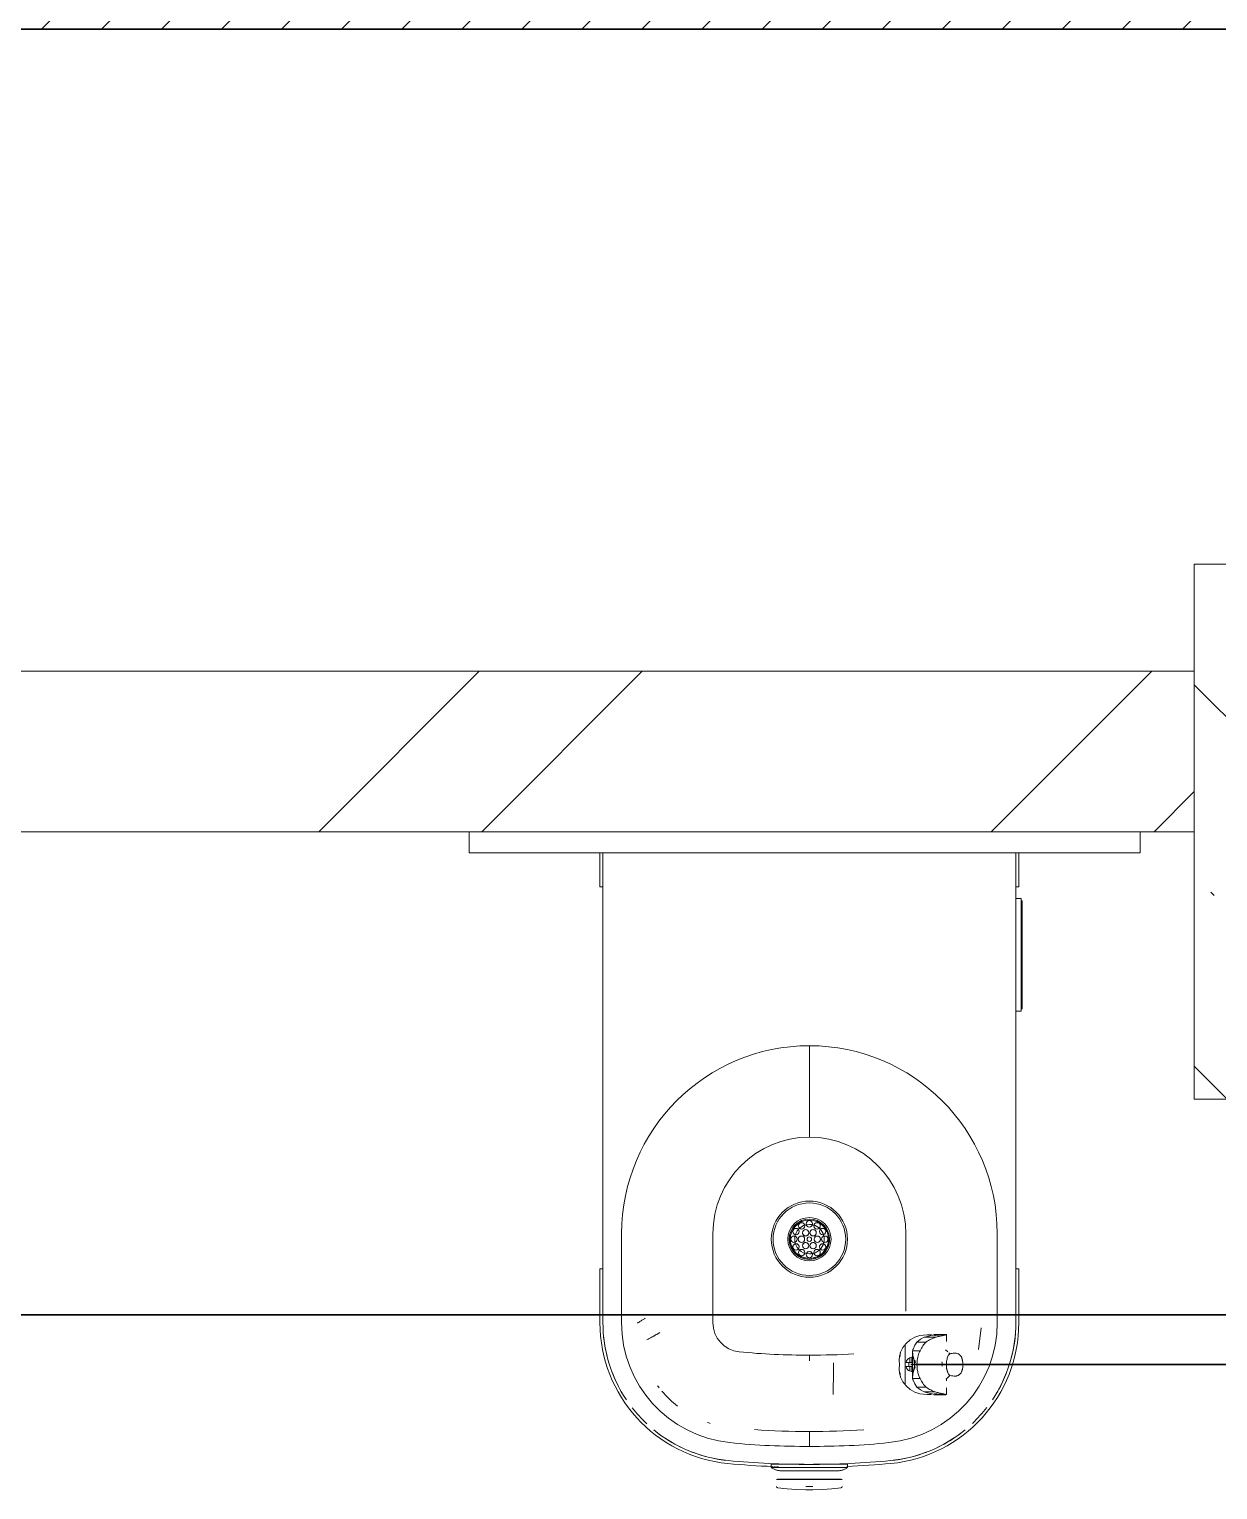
# Model space of a CAD drawing. Header units: millimetres. Extents: x -592259 to 288321, y -552984 to 293768.
# Drawn here: x 54791 to 55679, y -205058 to -203966 of the extents above; entities that cross this region are included whole.
import ezdxf

# ---------------------------------------------------------------- set-up
doc = ezdxf.new("R2010")
doc.units = ezdxf.units.MM
doc.linetypes.add('ADSK_Линия сетки', pattern=[2500, 2000, -250, 0, -250])
for name, color, linetype, lineweight in [('0.3) ПГП 5 вып', 4, 'Continuous', 30), ('4) Штукатурка', 6, 'Continuous', 30), ('4.6) Швы', 6, 'Continuous', 30), ('A-GENM-____-OTLN', 250, 'Continuous', 9), ('A-WALL-____-MCUT', 250, 'Continuous', 13), ('A-WALL-____-PATT', 250, 'Continuous', 13), ('S-COLS-____-MCUT', 250, 'Continuous', 25), ('S-COLS-____-OTLN', 250, 'Continuous', 9), ('S-GRID-____-OTLN', 250, 'Continuous', 9)]:
    doc.layers.add(name, color=color, linetype=linetype, lineweight=lineweight)

# ---------------------------------------------------------------- blocks, each defined once
blk = doc.blocks.new('HDF-EBP_BASE - HDF-EBP_BASE-28709428-АР1_Маркировочный план 3 этажа')
at = {"layer": 'A-GENM-____-OTLN', "lineweight": 5}
for p, q in [((-254.381, 0), (-254.381, -15.87499999999981)), ((247.269, -15.87499999999981), (247.269, 0)), ((247.269, -15.87499999999981), (-254.381, -15.87499999999981))]:
    blk.add_line(p, q, dxfattribs=at)
blk = doc.blocks.new('HDF-EBP_SINK - HDF-EBP_SINK-V42-АР1_Маркировочный план 3 этажа')
at = {"layer": 'A-GENM-____-OTLN', "lineweight": 5}
for p, q in [((-156.5783000000006, -15.87499999999977), (-156.5783000000006, -41.27500000000084)), ((-154.3685000000002, -367.0867138453348), (-154.3685000000002, -15.87499999999977)), ((-154.3685, -15.87499999999977), (-154.3685, -367.0867138453348)), ((154.3685000000001, -15.87499999999973), (154.3685, -367.0867138453356)), ((154.3685, -367.0867138453355), (154.3685, -15.87499999999977)), ((156.5783000000006, -41.27500000000084), (156.5783000000006, -15.87500000000079)), ((-156.5783000000006, -41.27500000000084), (-154.3685000000001, -41.27500000000084)), ((154.3685, -41.27500000000084), (156.5783000000006, -41.27500000000084)), ((-140.4162439905795, -300.4958831752013), (-140.4723715173391, -367.0243672008466)), ((-72.14106828458088, -300.553484318643), (-72.19719581134052, -367.081968344285)), ((72.1899078125864, -358.4434350490113), (72.14106828458091, -300.553484318643)), ((140.4723715173392, -367.0243672008466), (140.4162439905795, -300.4958831752014)), ((-154.3685, -326.8979999999989), (-156.5783000000001, -326.8979999999989)), ((-156.5783000000001, -326.8979999999989), (-156.5783000000001, -367.0867138453337)), ((156.5783000000001, -326.8979999999989), (154.3685, -326.8979999999989)), ((156.5783, -367.0867138453344), (156.5783000000001, -326.8979999999989)), ((128.5481879946494, -371.0367620383175), (126.5541117318886, -387.1493339578589)), ((87.19719487774707, -381.6095301033133), (80.23378322101475, -381.6095301033133)), ((94.14269304786758, -377.9980638048306), (85.79620127317075, -377.9980638048306)), ((92.95028615813892, -375.9736452872179), (102.0676540009389, -375.9736452872179)), ((102.4505879048665, -376.0343987725923), (102.4505879048665, -381.2213009110077)), ((67.94825306843022, -392.358397362857), (67.94825306843022, -390.5890702238656)), ((71.59008153565885, -383.390843427126), (71.59008153565871, -413.5341565728718)), ((74.959651735007, -393.4726989461422), (76.48133617918397, -392.979414635075)), ((74.99819696601169, -393.4605044951915), (76.48133618132981, -392.981958011137)), ((77.14875825870718, -407.3327606908239), (77.14875825870718, -388.9251415912513)), ((77.18999945706241, -388.0815701577446), (82.7152235100992, -388.0815701577447)), ((72.31876886975284, -396.8210770326972), (74.99819696602418, -396.8210770326972)), ((74.99819696602418, -399.8545981128291), (72.31876886975286, -399.8545981128291)), ((76.48133617918397, -403.6962605103453), (74.959651735007, -403.2029761992781)), ((74.99819696602418, -396.8210770326972), (74.99819696602418, -393.4605044951863)), ((74.99819696602418, -396.8210770326973), (76.5855703725156, -396.8210770326973)), ((74.99819696602418, -403.2151706503399), (74.99819696602418, -399.8545981128291)), ((76.5855703725156, -399.8545981128291), (74.99819696602418, -399.8545981128291)), ((77.68267729445601, -404.0800637589415), (74.998196966037, -403.2151706503425)), ((76.5855703725151, -393.4536084204142), (76.5855703725151, -396.8210770326973)), ((76.5855703725151, -399.8545981128291), (76.5855703725151, -403.2220667251121)), ((76.58557037250142, -403.2220667251073), (77.78688543352091, -403.6093079766998)), ((78.01728065422641, -396.8210770326973), (79.28768129244406, -396.8210770326973)), ((67.94825306843022, -406.335929776029), (67.94825306843022, -404.5666026370355)), ((82.71522351009914, -408.8434298422531), (77.18999945706237, -408.8434298422531)), ((102.4505879048665, -408.732933321001), (102.4505879048665, -410.5438377310743)), ((80.23378322101507, -415.3154698966849), (87.19719487774745, -415.3154698966849)), ((94.14269304786866, -418.9269361951677), (85.79620127317165, -418.9269361951677)), ((102.0676540009389, -420.9513547126724), (92.95028615813892, -420.9513547126724)), ((102.4505879048665, -415.7392961070302), (102.4505879048665, -420.890601227298)), ((-28.5746740482012, -475.3062268186115), (-28.5746740482012, -473.0075268186131)), ((-4.009002653057603, -473.0075268186643), (-28.57467404826512, -473.0075268186643)), ((-28.57467404826512, -475.3062268186644), (-23.11739691377132, -475.3062268186644)), ((28.57467404826512, -475.3062268186644), (-28.57467404826512, -475.3062268186644)), ((22.22467404826562, -477.7827268186642), (-22.22467404826562, -477.7827268186642)), ((28.57467404826512, -473.0075268186643), (3.073567281092981, -473.0075268186643)), ((23.11739691377116, -473.0075268186643), (28.57467404826512, -473.0075268186643)), ((28.57467404832248, -473.0075268186131), (28.57467404832248, -475.3062268186115)), ((-24.61227404820827, -484.3740268186115), (-23.82083679257187, -484.1200268186117)), ((24.61227404826537, -484.3740268186643), (-24.61227404826537, -484.3740268186643)), ((-23.82083679262925, -484.1200268186643), (-23.24436492528449, -484.1200268186643)), ((23.82083679262925, -484.1200268186643), (-23.82083679262925, -484.1200268186643)), ((22.22467404826562, -484.1200268186643), (-22.22467404826562, -484.1200268186643)), ((2.635257737339252, -489.6680438646296), (-2.635257737339252, -489.6680438646296)), ((-2.635257737339252, -489.6680438646296), (2.635257737339252, -489.6680438646296)), ((23.24436492528444, -484.1200268186643), (23.82083679262925, -484.1200268186643)), ((23.82083679268449, -484.1200268186117), (24.61227404832955, -484.3740268186115)), ((2.635257737339219, -492.0492938646296), (-2.635257737339219, -492.0492938646296)), ((-2.635257737339219, -492.0492938646296), (2.635257737339219, -492.0492938646296))]:
    blk.add_line(p, q, dxfattribs=at)
at = {"layer": 'A-GENM-____-OTLN', "lineweight": 5, "flags": 128}
for points in [[(82.67256782164489, -376.6096503636091), (78.81617816940651, -377.9455525193161), (75.31119150771237, -379.9540554074314), (72.29092368745235, -382.5587635099719), (69.87025376901603, -385.6606040171023), (68.14125447651016, -389.1415951655671)], [(77.46305451441197, -386.8933554371508), (78.73595189677147, -384.0417580778868), (80.23378322101483, -381.6095301033134)], [(80.23378322101478, -381.6095301033133), (82.95849063327299, -379.4943850000007), (85.79620127317075, -377.9980638048306)], [(88.160404092649, -376.2418951978853), (85.41498208863452, -376.4062579870962), (82.67256782164597, -376.6096503636089)], [(85.7962012731713, -377.9980638048303), (88.33568926788894, -377.3187154046776), (90.88448634062519, -376.7773266673328)], [(67.30034724366622, -398.4624999999986), (67.08744866658022, -395.2620095413284), (67.42612255009776, -392.0712678213634), (68.08931521301093, -389.58244593278)], [(68.08931521301066, -407.3425540672171), (67.42612255009767, -404.853732178634), (67.08744866658022, -401.662990458669), (67.3003472436663, -398.4624999999987)], [(68.14125447651016, -407.7834048344308), (69.8702537690159, -411.2643959828954), (72.29092368745201, -414.3662364900255), (75.31119150771173, -416.970944592566), (78.81617816940555, -418.9794474806814), (82.67256782164358, -420.3153496363884)], [(80.23378322101507, -415.3154698966849), (78.73595189677158, -412.8832419221113), (77.46305451441197, -410.0316445628471)], [(85.79620127317165, -418.9269361951677), (82.95849063327357, -417.4306149999975), (80.23378322101506, -415.3154698966849)], [(82.67256782164468, -420.3153496363889), (85.41498208863386, -420.5187420129016), (88.160404092649, -420.6831048021126)], [(90.88448634062519, -420.1476733326651), (88.33568926788935, -419.6062845953205), (85.79620127317217, -418.9269361951678)], [(-28.5746740482012, -475.3062268186115), (-28.16229439674919, -475.6028285994041), (-27.73838369730265, -475.8827023427156), (-27.30362011654754, -476.1454003102544), (-26.85869918347153, -476.3905022413204), (-26.40433267665305, -476.6176160251021), (-25.9412474855789, -476.826378327995), (-25.47018444777484, -477.0164551748524), (-24.99189716359456, -477.187542483265), (-24.50715079068534, -477.3393665500352), (-24.01672081981978, -477.4716844890424), (-23.52139183434588, -477.5842846198091), (-23.02195625497075, -477.6769868061516), (-22.51921307207843, -477.7496427443444), (-22.22467404820697, -477.7827268186136)], [(22.2246740483196, -477.7827268186136), (22.72897584112289, -477.7218228361468), (23.23043873657278, -477.6408008774469), (23.72826050100289, -477.5397905603622), (24.221644725801, -477.4189534798571), (24.70980210144987, -477.2784829494776), (25.19195168028025, -477.1186036921127), (25.66732212582233, -476.9395714804607), (26.13515294675451, -476.7416727278767), (26.59469571359557, -476.5252240301442), (27.04521525592256, -476.290571659005), (27.48599083858976, -476.0380910082019), (27.91631731467894, -475.768185992911), (28.33550625363037, -475.4812884035824), (28.57467404832248, -475.3062268186115)], [(-24.611461356575, -489.500276758238), (-24.60902458180879, -489.5408409237765), (-24.60496762223129, -489.5812751973086), (-24.59929696811494, -489.6215148926227), (-24.59202169128739, -489.6614956347907), (-24.58315343066445, -489.7011534631544), (-24.57270637352942, -489.7404249336441), (-24.56069723298354, -489.7792472202885), (-24.54714522106481, -489.8175582157111), (-24.53207201811592, -489.8552966304879), (-24.51550173803719, -489.8924020912095), (-24.49746088975378, -489.9288152370532), (-24.4779783347587, -489.9644778147533), (-24.45708524099996, -489.9993327717914), (-24.43481503295607, -490.0333243476728), (-24.4112033382117, -490.0663981631252), (-24.38628793045559, -490.0985013071058), (-24.3601086690132, -490.1295824214249), (-24.33270743512217, -490.1595917829356), (-24.30412806489851, -490.1884813830571), (-24.27441627926212, -490.2162050045937), (-24.24361961071761, -490.2427182956642), (-24.21178732735439, -490.2679788406619), (-24.17897035405722, -490.2919462280966), (-24.14522119097069, -490.3145821152676), (-24.11059382955532, -490.335850289582), (-24.07514366620944, -490.3557167264971), (-24.03892741362136, -490.3741496439534), (-24.0020030100857, -490.3911195532139), (-23.96442952674938, -490.4065993060457), (-23.92626707319425, -490.420564138144), (-23.88757670119185, -490.4329917087579), (-23.84842030708942, -490.4438621364231), (-23.80886053274926, -490.4531580307765), (-23.76896066539648, -490.4608645203728), (-23.73242858785304, -490.4664832026018)], [(-23.73242858785304, -490.4664832026018), (-16.66739951454374, -491.2783726534777), (-9.575554792346315, -491.8070868707387), (-2.635257737284655, -492.0492938645764)], [(2.635257737397274, -492.0492938645764), (9.742339653388354, -491.7979237658453), (16.83368453901915, -491.26254726255), (23.73242858796566, -490.4664832026018)], [(23.73242858796566, -490.4664832026018), (23.77258236446091, -490.460233112119), (23.81245408524689, -490.452382298256), (23.85197996408733, -490.4429433206362), (23.89109676802175, -490.4319312796166), (23.9297419184966, -490.419363792109), (23.96785359150881, -490.4052609634152), (24.00537081651921, -490.3896453550501), (24.0422335739712, -490.3725419486587), (24.07838289131075, -490.3539781060411), (24.11376093735178, -490.3339835253848), (24.14831111476165, -490.3125901937553), (24.18197815062354, -490.2898323359178), (24.21470818486769, -490.2657463595932), (24.24644885641565, -490.2403707972006), (24.2771493869682, -490.2137462442311), (24.30676066222907, -490.1859152942864), (24.33523531046908, -490.1569224709539), (24.36252777831821, -490.126814156562), (24.38859440366421, -490.0956385179915), (24.41339348546717, -490.063445429616), (24.43688535047286, -490.0302863935082), (24.45903241672067, -489.9962144570522), (24.47979925362113, -489.9612841280762), (24.49915263866342, -489.9255512876589), (24.51706161057123, -489.8890731007178), (24.53349751879407, -489.8519079245758), (24.54843406940354, -489.8141152155819), (24.56184736709122, -489.7757554340107), (24.57371595345021, -489.7368899473308), (24.58402084127169, -489.697580932025), (24.59274554494318, -489.6578912741377), (24.59987610676651, -489.6178844686553), (24.60540111940352, -489.5776245179281), (24.60931174399025, -489.5371758292904), (24.61160172437014, -489.4966031120167)]]:
    blk.add_lwpolyline(points, dxfattribs=at)
at = {"layer": 'A-GENM-____-OTLN', "lineweight": 5}
for centre, radius in [((-0.008868372198913134, -304.7031719179615), 16.19107242453259), ((-0.009288559319569257, -304.7031719179615), 15.07489957646589), ((-0.00951893731913921, -304.7031719179615), 14.2976974964859), ((-5.764421026679242, -294.735772365881), 2.381197962892648), ((-0.009733374279082175, -293.1938091607613), 2.381241720538693), ((5.744952601720464, -294.735771918841), 2.381286953628545), ((-11.51911736587904, -304.7031723650012), 2.381160389269587), ((-9.977148400039392, -298.948491265801), 2.381168516705538), ((-5.928258291079292, -304.7031722126012), 2.381206255296373), ((-2.804066276839112, -299.864476723641), 2.381226255806772), ((-0.01017543587931479, -304.7031719179615), 1.676399952901079), ((2.783933621561212, -299.8644761140412), 2.381267345190223), ((5.908140977400495, -304.7031716944414), 2.381293651172029), ((9.957672964680578, -298.9484892338011), 2.38132335592022), ((11.49963320308065, -304.7031734419613), 2.381338237371152), ((-9.977158519399044, -310.4578553539616), 2.381175287630582), ((-5.764441895319242, -314.6705723844411), 2.381212472324068), ((-2.804075349718746, -309.5418671732411), 2.381232716300897), ((-0.009756986118700895, -316.2125359959614), 2.381258081132552), ((2.78392446740103, -309.5418674577212), 2.381273740084277), ((5.744942726200832, -314.6705827679612), 2.381295085658047), ((9.957669662680406, -310.4578680438013), 2.381323182645756)]:
    blk.add_circle(centre, radius, dxfattribs=at)
for centre, radius, start, end in [((0.1978175831009598, -300.6145138582733), 140.6141116157456, 90.08060440188792, 179.9516617628986), ((-0.1978175831009556, -300.6145138582733), 140.6141116157444, 0.04833823710180198, 89.91939559811215), ((0.1978175831009556, -300.6145138582733), 72.3389116118139, 90.15668091347682, 179.9516617628972), ((-0.1978175831009598, -300.6145138582733), 72.33891161181849, 0.04833823710311174, 89.84331908652224), ((-0.008953797478942616, -304.7031719179615), 28.47488013197913, 1.590277340731758e-13, 179.9999999999996), ((-0.003132544212400612, -304.7031719179613), 28.47488013197947, 7.31527576736609e-13, 180.0000000000003), ((-0.008953797478942616, -304.7031719179615), 27.12437921006173, 6.488331550185575e-13, 180.0000000000004), ((-0.008868372198913134, -304.7031719179615), 16.1910724245326, 7.37888686099536e-13, 180.0000000000003), ((-0.009288559319569257, -304.7031719179615), 15.07489957646596, 1.653888434361028e-13, 179.9999999999995), ((-0.009288559319569257, -304.7031719179615), 15.0748995764659, 7.156248033292913e-13, 180), ((-0.009288559319569257, -304.7031719179615), 15.07489957646589, 7.665136782327076e-13, 180.0000000000003), ((-0.009288559319569257, -304.7031719179615), 15.07489957646596, 1.399444059843948e-13, 179.9999999999999), ((-0.00951893731913921, -304.7031719179615), 14.29769749648593, 1.717499527990299e-13, 179.9999999999995), ((-0.00951893731913921, -304.7031719179615), 14.29769749648589, 7.633331235512441e-13, 180.0000000000001), ((-0.00951893731913921, -304.7031719179615), 14.29769749648588, 7.887775610029521e-13, 180.0000000000004), ((-0.00951893731913921, -304.7031719179615), 14.29769749648593, 1.463055153473218e-13, 179.9999999999999), ((-0.003132544212648091, -304.703171917961), 11.01238013199645, 89.99999999999977, 269.9999999999992), ((-5.764421026679242, -294.735772365881), 2.381197962892645, 2.226388277024462e-13, 180.0000000000002), ((-5.764421026679242, -294.735772365881), 2.381197962892654, 1.90833280887811e-14, 180), ((-5.764421026679242, -294.735772365881), 2.381197962892642, 180.0000000000017, 3.562221243239139e-13), ((-5.764421026679242, -294.735772365881), 2.381197962892671, 180.000000000001, 359.9999999999992), ((-0.009733374279082175, -293.1938091607613), 2.381241720538689, 1.596638450094685e-12, 180.0000000000002), ((-0.009733374279082175, -293.1938091607613), 2.381241720538696, 2.544443745170813e-14, 180), ((-0.009733374279082175, -293.1938091607613), 2.381241720538715, 179.9999999999996, 9.66888623164909e-13), ((-0.009733374279082175, -293.1938091607613), 2.381241720538687, 180.0000000000003, 254.9999999999997), ((-0.003132544212648091, -304.703171917961), 11.01238013199642, 269.9999999999995, 89.99999999999967), ((-0.009733374279082175, -293.1938091607613), 2.381241720538703, 285.0000000000001, 0), ((5.744952601720464, -294.735771918841), 2.381286953628571, 1.583916231368831e-12, 180.0000000000002), ((5.744952601720464, -294.735771918841), 2.381286953628574, 359.9999999999996, 179.9999999999999), ((5.744952601720464, -294.735771918841), 2.38128695362858, 179.9999999999996, 1.017777498068325e-12), ((5.744952601720464, -294.735771918841), 2.381286953628541, 180.0000000000003, 2.544443745170813e-13), ((-0.008953797478942616, -304.7031719179615), 28.47488013197913, 179.9999999999999, 359.9999999999995), ((-0.003132544212400612, -304.7031719179613), 28.47488013197945, 180.0000000000003, 359.9999999999993), ((-0.008953797478942616, -304.7031719179615), 27.1243792100617, 180.0000000000011, 6.106664988409952e-13), ((-0.008868372198913134, -304.7031719179615), 16.19107242453259, 180.000000000001, 6.106664988409952e-13), ((-0.009288559319569257, -304.7031719179615), 15.07489957646592, 179.9999999999999, 359.9999999999996), ((-0.009288559319569257, -304.7031719179615), 15.07489957646592, 180.0000000000001, 3.562221243239139e-13), ((-0.009288559319569257, -304.7031719179615), 15.07489957646591, 180.0000000000009, 6.106664988409952e-13), ((-0.009288559319569257, -304.7031719179615), 15.07489957646592, 180.0000000000006, 1.526666247102488e-13), ((-0.00951893731913921, -304.7031719179615), 14.29769749648592, 179.9999999999999, 359.9999999999996), ((-0.00951893731913921, -304.7031719179615), 14.29769749648593, 180.0000000000001, 3.562221243239139e-13), ((-0.00951893731913921, -304.7031719179615), 14.29769749648592, 180.0000000000009, 6.615553737444113e-13), ((-0.00951893731913921, -304.7031719179615), 14.29769749648592, 180.0000000000007, 1.526666247102488e-13), ((-11.51911736587904, -304.7031723650012), 2.381160389269592, 359.9999999999994, 180.0000000000011), ((-11.51911736587904, -304.7031723650012), 2.381160389269551, 1.90833280887811e-13, 180.0000000000002), ((-11.51911736587904, -304.7031723650012), 2.381160389269582, 180.0000000000017, 3.562221243239139e-13), ((-11.51911736587904, -304.7031723650012), 2.381160389269619, 180.000000000001, 359.9999999999992), ((-9.977148400039392, -298.948491265801), 2.381168516705535, 2.099166089765921e-13, 180.0000000000002), ((-9.977148400039392, -298.948491265801), 2.381168516705543, 2.544443745170813e-14, 180), ((-9.977148400039392, -298.948491265801), 2.381168516705531, 180.0000000000017, 3.562221243239139e-13), ((-9.977148400039392, -298.948491265801), 2.381168516705561, 180.000000000001, 359.9999999999992), ((-5.928258291079292, -304.7031722126012), 2.381206255296369, 1.609360668820539e-12, 180.0000000000002), ((-5.928258291079292, -304.7031722126012), 2.381206255296381, 105, 180), ((-5.928258291079292, -304.7031722126012), 2.381206255296393, 180.000000000001, 9.66888623164909e-13), ((-5.928258291079292, -304.7031722126012), 2.381206255296395, 180.000000000001, 255.0000000000004), ((-5.928258291079292, -304.7031722126012), 2.381206255296376, 2.544443745170813e-14, 90.00000000000001), ((-5.928258291079292, -304.7031722126012), 2.38120625529637, 269.9999999999998, 2.035554996136651e-13), ((-2.804066276839112, -299.864476723641), 2.381226255806769, 1.602999559457612e-12, 180.0000000000002), ((-2.804066276839112, -299.864476723641), 2.381226255806777, 1.590277340731758e-14, 180), ((-2.804066276839112, -299.864476723641), 2.381226255806794, 179.9999999999996, 1.017777498068325e-12), ((-2.804066276839112, -299.864476723641), 2.381226255806776, 195.0000000000003, 0), ((-0.01017543587931479, -304.7031719179615), 1.676399952901112, 2.356791018964466e-12, 180.0000000000004), ((-0.01017543587931479, -304.7031719179615), 1.676399952901117, 2.130971636580556e-13, 180.0000000000002), ((-0.01017543587931479, -304.7031719179615), 1.676399952901077, 180.0000000000003, 3.562221243239139e-13), ((-0.01017543587931479, -304.7031719179615), 1.676399952901077, 180.0000000000003, 2.544443745170813e-13), ((2.783933621561212, -299.8644761140412), 2.38126734519025, 1.583916231368831e-12, 180.0000000000002), ((2.783933621561212, -299.8644761140412), 2.381267345190253, 359.9999999999996, 180), ((2.783933621561212, -299.8644761140412), 2.38126734519026, 179.9999999999996, 1.017777498068325e-12), ((2.783933621561212, -299.8644761140412), 2.38126734519022, 180.0000000000003, 344.9999999999999), ((5.908140977400495, -304.7031716944414), 2.381293651172047, 1.797013395026887e-12, 180.0000000000004), ((5.908140977400495, -304.7031716944414), 2.381293651172053, 90.0000000000002, 180.0000000000002), ((5.908140977400495, -304.7031716944414), 2.381293651172062, 179.9999999999996, 9.66888623164909e-13), ((5.908140977400495, -304.7031716944414), 2.381293651172025, 180.0000000000003, 269.9999999999997), ((5.908280779000692, -304.7031717350812), 2.38129495753159, 90.05544650720076, 180), ((5.908140977400495, -304.7031716944414), 2.381293651172096, 9.032775295356387e-13, 75.00000000000084), ((5.908140977400495, -304.7031716944414), 2.381293651172055, 285.0000000000001, 0), ((9.957672964680578, -298.9484892338011), 2.381323355920218, 1.602999559457612e-12, 180.0000000000002), ((9.957672964680578, -298.9484892338011), 2.38132335592022, 3.578124016646456e-14, 180), ((9.957672964680578, -298.9484892338011), 2.381323355920252, 180.000000000001, 9.66888623164909e-13), ((9.957672964680578, -298.9484892338011), 2.381323355920253, 180.000000000001, 359.9999999999992), ((11.49963320308065, -304.7031734419613), 2.381338237371172, 1.771568957575179e-12, 180.0000000000004), ((11.49963320308065, -304.7031734419613), 2.381338237371221, 8.778330920839306e-13, 179.9999999999995), ((11.49963320308065, -304.7031734419613), 2.381338237371187, 179.9999999999996, 1.017777498068325e-12), ((11.49963320308065, -304.7031734419613), 2.381338237371149, 180.0000000000003, 2.544443745170813e-13), ((-9.977158519399044, -310.4578553539616), 2.381175287630598, 2.401318784504955e-13, 180.0000000000002), ((-9.977158519399044, -310.4578553539616), 2.381175287630602, 359.9999999999997, 180), ((-9.977158519399044, -310.4578553539616), 2.381175287630577, 180.0000000000017, 3.053332494204976e-13), ((-9.977158519399044, -310.4578553539616), 2.381175287630577, 180.0000000000003, 2.544443745170813e-13), ((-5.764441895319242, -314.6705723844411), 2.381212472324065, 2.353610464283002e-13, 180.0000000000002), ((-5.764441895319242, -314.6705723844411), 2.38121247232407, 4.293748819975747e-14, 180), ((-5.764441895319242, -314.6705723844411), 2.381212472324061, 180.0000000000017, 3.053332494204976e-13), ((-5.764441895319242, -314.6705723844411), 2.381212472324063, 180.0000000000003, 2.544443745170813e-13), ((-2.804075349718746, -309.5418671732411), 2.381232716300869, 2.289999370653732e-13, 180.0000000000002), ((-2.804075349718746, -309.5418671732411), 2.381232716300894, 180.0000000000017, 3.053332494204976e-13), ((-2.804075349718746, -309.5418671732411), 2.381232716300894, 180.0000000000003, 2.544443745170813e-13), ((-2.804075349718746, -309.5418671732411), 2.381232716300872, 2.544443745170813e-14, 165.0000000000008), ((-0.009756986118700895, -316.2125359959614), 2.381258081132549, 2.289999370653732e-13, 180.0000000000002), ((-0.009756986118700895, -316.2125359959614), 2.38125808113256, 105, 180), ((-0.009756986118700895, -316.2125359959614), 2.381258081132545, 180.0000000000017, 3.562221243239139e-13), ((-0.009756986118700895, -316.2125359959614), 2.381258081132546, 180.0000000000003, 2.544443745170813e-13), ((2.78392446740103, -309.5418674577212), 2.381273740084273, 2.099166089765921e-13, 180.0000000000002), ((2.78392446740103, -309.5418674577212), 2.381273740084283, 15.00000000000036, 180), ((2.78392446740103, -309.5418674577212), 2.38127374008427, 180.0000000000017, 3.562221243239139e-13), ((2.78392446740103, -309.5418674577212), 2.381273740084271, 180.0000000000003, 2.544443745170813e-13), ((-0.009756986118700895, -316.2125359959614), 2.381258081132557, 2.544443745170813e-14, 75.00000000000038), ((5.744942726200832, -314.6705827679612), 2.381295085658043, 2.353610464283002e-13, 180.0000000000002), ((5.744942726200832, -314.6705827679612), 2.381295085658051, 3.81666561775622e-14, 180), ((5.744942726200832, -314.6705827679612), 2.381295085658039, 180.000000000003, 3.562221243239139e-13), ((5.744942726200832, -314.6705827679612), 2.381295085658041, 180.0000000000003, 3.053332494204976e-13), ((9.957669662680406, -310.4578680438013), 2.381323182645776, 2.385416011097637e-13, 180.0000000000002), ((9.957669662680406, -310.4578680438013), 2.381323182645778, 359.9999999999996, 179.9999999999999), ((9.957669662680406, -310.4578680438013), 2.381323182645752, 180.0000000000017, 3.562221243239139e-13), ((9.957669662680406, -310.4578680438013), 2.381323182645753, 180.0000000000003, 2.544443745170813e-13), ((-50.8000000000015, -367.0867138453337), 105.7782999999986, 179.9999999999999, 264.5349762000927), ((-50.80000000000151, -367.0867138453348), 103.5684999999987, 180, 213.8139904800372), ((-50.8000000000015, -367.0867138453348), 103.5684999999986, 179.9999999999999, 195.4933654562234), ((-50.3052548530483, -367.1004377340556), 90.16714875317317, 179.9516617628982, 264.2223944292676), ((-50.3052548530483, -367.1004377340556), 21.8919487492472, 179.9516617628835, 264.2223944292772), ((50.3052548530483, -367.1004377340556), 90.16714875317331, 275.777605570731, 0.04833823710106966), ((50.8000000000015, -367.0867138453337), 105.7782999999986, 275.4650237999059, 359.9999999999993), ((50.8000000000015, -367.0867138453348), 103.5684999999985, 326.1860095199623, 6.361109362927034e-14), ((50.8000000000015, -367.0867138453348), 103.5684999999986, 344.5066345482395, 359.9999999999993), ((-4.336303160219771, 87.22161760924445), 478.5336841295108, 264.2223944292708, 270.5192012147572), ((4.336303160219773, 87.22161760924445), 478.5336841295109, 269.4807987852446, 273.4686469024976), ((94.66580000000027, -398.462499999999), 13.05545523383021, 47.40095587160963, 57.28894846785715), ((94.66580000000027, -398.462499999999), 13.0554552338302, 37.5129632753621, 43.00880784671556), ((-50.8000000000015, -367.0867138453348), 103.5684999999985, 200.6534892183997, 211.4162970418144), ((94.66580000000029, -398.462499999999), 4.732303156781568, 345.7648746630613, 26.49473838785161), ((50.8000000000015, -367.0867138453348), 103.5684999999986, 328.5837029581883, 339.346510781574), ((-50.65081021780638, -366.9590627256015), 78.69640069897198, 217.0387178642119, 218.360789974369), ((94.66580000000027, -398.462499999999), 13.05545523383061, 305.7005283078466, 322.4870367246386), ((-50.37889191521812, -367.7462561026625), 78.39199863313165, 220.2117413634367, 232.1222710709112), ((-50.8000000000015, -367.0867138453348), 103.5684999999984, 217.8767717043826, 226.8401671318797), ((50.8000000000015, -367.0867138453348), 103.5684999999986, 313.3417955042846, 322.3051909318183), ((-50.80000000000151, -367.0867138453348), 103.5684999999987, 230.7209857200558, 264.534976200093), ((-50.37889191521812, -367.7462561026625), 78.39199863313165, 250.8476590691633, 252.2222048118062), ((0.08586085925139085, 182.5168233362947), 630.9613444516216, 266.2537946408279, 273.6896713172501), ((50.8000000000015, -367.0867138453348), 103.5684999999985, 275.4650237999062, 309.2790142799436), ((-50.8000000000015, -367.0867138453348), 103.5684999999984, 233.1186791582797, 243.8814869816946), ((-4.336303160219773, 87.22161760924445), 546.8088841334364, 264.2223944292696, 270.4543716848086), ((4.336303160219771, 87.22161760924445), 546.8088841334364, 269.54562831519, 275.7776055707288), ((50.8000000000015, -367.0867138453348), 103.5684999999986, 296.1185130182943, 306.8813208417181), ((-50.8000000000015, -367.0867138453348), 103.5684999999984, 249.0416107483381, 264.5349762000926), ((50.8000000000015, -367.0867138453348), 103.5684999999985, 275.4650237999059, 290.9583892561396), ((0, 163.8887281479634), 639.1782999999783, 264.534976200093, 267.5503750094134), ((0, 163.8887281479623), 636.9684999999799, 264.5349762000934, 269.9999999999997), ((0, 163.8887281479623), 636.9684999999781, 264.534976200093, 269.9999999999993), ((0, 163.8887281479634), 639.1782999999783, 267.6208009019531, 267.7358446004682), ((0, 163.8887281479634), 639.1782999999784, 267.8004370122319, 267.926976700336), ((0, 163.8887281479623), 636.9684999999783, 269.9999999999996, 275.465023799906), ((0, 163.8887281479623), 636.9684999999777, 269.9999999999992, 275.4650237999056), ((0, 163.8887281479634), 639.1782999999784, 272.514982418292, 275.4650237999056)]:
    blk.add_arc(centre, radius, start, end, dxfattribs=at)
for centre, major_axis, ratio, start_param, end_param in [((75.80322508109846, -398.3378375727631), (0, 4.999999999999989), 0.7313537016191745, 0.2219655850753037, 1.262587757755614), ((75.80322508109846, -398.3378375727631), (0, 4.999999999999995), 0.7313537016191701, 1.879004895834163, 2.919627068514473), ((78.76975220257545, -398.3378375727631), (0, 5.935720707181929), 0.7313537016191708, 1.31239944813409, 1.570796326794898), ((78.76975220257546, -398.3378375727631), (0, 5.9357207071819), 0.7313537016191708, 1.570796326794889, 1.829193205455701), ((75.80322508109845, -398.3378375727631), (0, 4.999999999999996), 0.7313537016191716, 3.357203775600917, 4.367650680938286), ((75.80322508109845, -398.3378375727631), (0, 4.999999999999995), 0.7313537016191711, 5.020597549423956, 5.432897116399514)]:
    blk.add_ellipse(centre, major_axis=major_axis, ratio=ratio, start_param=start_param, end_param=end_param, dxfattribs=at)
for points, knots in [([(3.72929551822887e-13, -160.0005413886385), (-0.0002602766376824757, -160.8422608169289), (-0.00055093864567314, -162.5463972934168), (-0.0005323760785443394, -165.0204695754348), (-0.0002567423116958581, -167.2899708506173), (-3.232932982138222e-05, -169.2096665267358), (0.0003860596366438362, -170.8370369395745), (0.0006805187734490925, -172.0172944056107), (0.0005600473128660197, -172.7360877523646), (-2.62876501091345e-05, -173.1953844037589), (-0.0004548967076454107, -173.6163977129864), (-0.0002361392534278855, -174.3705949747709), (0.0001652701939686919, -175.7837692632469), (-0.0003446596287856673, -178.5437457992829), (5.914957213028619e-05, -182.3749832717667), (9.990938122537513e-05, -185.7940193870018), (-4.446299913074345e-05, -188.5964019614133), (-1.406740731657309e-05, -190.8032506324902), (0.0001007326293531366, -193.0556530730298), (7.99496037864216e-05, -195.2534782989544), (1.093021195201678e-05, -197.4536774067722), (-1.272603874983956e-05, -199.7237458876598), (3.997394206407653e-05, -202.0444948275682), (4.763614226119126e-05, -205.0917702219841), (-3.719541509829142e-05, -208.9660030576882), (8.417920366626505e-05, -213.6789135232895), (-1.427298755904706e-05, -219.997052233113), (-0.0001811726807817789, -224.9787023325481), (-1.694987111342529e-12, -228.2758727223906)], [-1, -1, -1, -1, -0.9722222222222222, -0.9444444444444444, -0.9166666666666666, -0.8888888888888888, -0.861111111111111, -0.8333333333333333, -0.8055555555555556, -0.7777777777777778, -0.75, -0.7222222222222222, -0.6666666666666666, -0.6111111111111112, -0.5555555555555556, -0.5, -0.4722222222222222, -0.4444444444444444, -0.4166666666666666, -0.3888888888888888, -0.361111111111111, -0.3333333333333333, -0.3055555555555556, -0.2777777777777778, -0.2222222222222222, -0.1666666666666667, -0.1111111111111111, 0, 0, 0, 0]), ([(-128.6019667787548, -367.4038058155436), (-128.1957738973688, -367.1568554888501), (-127.3833342230116, -366.6633036765033), (-126.2266044481237, -365.9598585333752), (-124.8430446126378, -365.1182077179629), (-123.5460572837595, -364.3285903283845), (-123.1761160480299, -364.1033430961747), (-123.1761391660391, -364.1033036926505)], [-1, -1, -1, -1, -0.8571428571428571, -0.7142857142857143, -0.5714285714285714, -0.2857142857142857, 0, 0, 0, 0]), ([(-121.6150398875992, -379.969005131198), (-120.9905169166566, -379.6249248145131), (-119.7425011354732, -378.9361094116945), (-117.896045127401, -377.9169212872144), (-116.6997925195025, -377.2559486442107), (-116.2871857766626, -377.027847770703), (-116.1947212106001, -376.9767342644234)], [-1, -1, -1, -1, -0.7857142857142857, -0.5714285714285714, -0.2857142857142857, -0.142857142857143, -0.142857142857143, -0.142857142857143, -0.142857142857143]), ([(-116.0548454613094, -376.8994578234593), (-116.0548602374542, -376.8994323026927), (-115.5643918589507, -376.6283954134665), (-113.6211250866408, -375.5539147932162), (-111.807618903393, -374.5493802098115)], [-1, -1, -1, -1, -0.8571428571428571, -0.5714285714285714, -0.5714285714285714, -0.5714285714285714, -0.5714285714285714]), ([(94.34822361287026, -376.6096503636091), (95.72246056387986, -376.485491383916), (98.1840242575533, -376.27173820954), (100.8426124456691, -376.0242425090174), (102.1972752037792, -375.9494759393934), (102.4508658417391, -375.9978988808189), (102.4508712993865, -376.0341980298292)], [0, 0, 0, 0, 0.1666666666666667, 0.3333333333333333, 0.5, 0.6188067526633987, 0.6188067526633987, 0.6188067526633987, 0.6188067526633987]), ([(68.14125447651014, -389.1415951655671), (68.08568594587793, -389.3021089192002), (68.02473680608234, -389.5463978537323), (67.98037553059861, -389.8819616308091), (67.95973297065484, -390.1364313090967), (67.94912811086807, -390.3917265692442), (67.94661727599654, -390.7341531797021), (67.95565046785346, -390.9920278901699), (67.96541249497604, -391.1642934515009)], [0, 0, 0, 0, 0.1, 0.15, 0.2, 0.25, 0.3, 0.4, 0.4, 0.4, 0.4]), ([(77.18999945706238, -408.843429842253), (77.11813098578682, -408.1364925703887), (77.17685018964534, -406.6935661618316), (77.51704032285478, -404.796961693962), (77.81890461001018, -403.4525406287227), (77.99723035099409, -402.6750793926008), (78.12438693235733, -402.0867545637456), (78.25031516649456, -401.4912453708707), (78.37469636236055, -400.8897827340688), (78.48273205586023, -400.2843294369733), (78.55943032187122, -399.6783265868696), (78.6005383835568, -399.0685701328941), (78.6149276104107, -398.4540174459215), (78.59938928382796, -397.8399498186781), (78.55762171222894, -397.2312945472731), (78.4810521049604, -396.6280709924337), (78.37349042790662, -396.0268685634488), (78.24968267812348, -395.4296633961591), (78.1241080843785, -394.837109853932), (77.9970438796305, -394.2497626634755), (77.8187808302779, -393.4723939201072), (77.5169578014206, -392.1272520532439), (77.17693467372223, -390.2320365124752), (77.11811419348719, -388.7887306191699), (77.18999945706237, -388.0815701577447)], [0, 0, 0, 0, 0.1111111111111111, 0.2222222222222222, 0.2777777777777778, 0.3055555555555556, 0.3333333333333333, 0.361111111111111, 0.3888888888888888, 0.4166666666666666, 0.4444444444444444, 0.4722222222222222, 0.5, 0.5277777777777778, 0.5555555555555556, 0.5833333333333334, 0.6111111111111112, 0.6388888888888888, 0.6666666666666666, 0.6944444444444444, 0.7222222222222222, 0.7777777777777778, 0.8888888888888888, 1, 1, 1, 1]), ([(82.7152235100992, -388.0815701577447), (82.14234110740927, -389.2923360667069), (81.20775625817767, -391.8509821870078), (80.4637898482652, -395.8380055768357), (80.40321108176174, -399.0496676419734), (80.57123431150518, -401.2548229943629), (80.81780043129211, -402.8977761392554), (81.1633381908771, -404.5000208071164), (81.72846170216843, -406.5165486332467), (82.28678061068454, -407.9386019384164), (82.71522351009916, -408.843429842253)], [0, 0, 0, 0, 0.2, 0.4, 0.55, 0.625, 0.7, 0.7749999999999999, 0.85, 1, 1, 1, 1]), ([(110.9827857464886, -390.329021836026), (111.2668896862742, -390.4260732771666), (111.6780178103937, -390.6337282819978), (112.1322416593068, -390.9843452102878), (112.3530591960997, -391.1870253329029), (112.4775220390537, -391.3102175676446), (112.5698302474158, -391.4075546194231), (112.6618541561476, -391.5046916007525), (112.7848488094729, -391.6291212608119), (112.9994019215441, -391.8432707688992), (113.2996244289492, -392.1672123114673), (113.580545621304, -392.5974007387657), (113.7618268453219, -392.9968359849849), (113.8608098646256, -393.2595712552353), (113.9314399209735, -393.4746202065199), (114.0030344633397, -393.7123616924495), (114.1043263616689, -394.0605375973911), (114.2357587430036, -394.5461112689891), (114.3923104905003, -395.190230618889), (114.5870981706089, -396.1043379127045), (114.7441047374966, -397.0622865081722), (114.821270788381, -397.8687284348595), (114.8443534422744, -398.3118700496929), (114.8501528615259, -398.6293743428584), (114.8433631802331, -398.944052253702), (114.8188857062999, -399.3767299111774), (114.7391480158792, -400.1494948272942), (114.5789644721385, -401.0439287254083), (114.3809732463815, -401.8897149249646), (114.2221666069027, -402.4851951368207), (114.0888114286518, -402.9367655629307), (113.9993540166945, -403.2229535255688), (113.9498620239515, -403.3770732993357), (113.9021886147293, -403.5244230508358), (113.8424747110681, -403.6967720707186), (113.7426474784179, -403.9505735328742), (113.5599164411333, -404.340753333625), (113.2775832643872, -404.771074873537), (112.9763410014158, -405.1024394880398), (112.7611440356251, -405.3200856231891), (112.6377426086783, -405.445059952636), (112.5147021886551, -405.5745195092183), (112.3595230281007, -405.7303350271568), (112.1056263308032, -405.9505270613224), (111.7793948522463, -406.1854151928084), (111.374327657054, -406.4142139534092), (110.8188186772937, -406.6806417954656), (110.0937847083923, -406.9158752413985), (108.8678743188811, -407.0972654640174), (107.2136140826739, -407.0176060736881), (105.7721437262562, -406.6645113433381), (105.0215905815684, -406.4125008046063)], [-1, -1, -1, -1, -0.9444444444444444, -0.9166666666666666, -0.9027777777777777, -0.8958333333333333, -0.8888888888888888, -0.8819444444444444, -0.875, -0.861111111111111, -0.8333333333333333, -0.8055555555555556, -0.7916666666666667, -0.7847222222222223, -0.7777777777777778, -0.7708333333333333, -0.7638888888888888, -0.75, -0.7361111111111112, -0.7222222222222222, -0.6944444444444444, -0.6805555555555556, -0.6736111111111112, -0.6666666666666666, -0.6597222222222221, -0.6527777777777777, -0.6388888888888888, -0.6111111111111112, -0.5972222222222223, -0.5833333333333334, -0.5694444444444444, -0.5625, -0.5590277777777778, -0.5555555555555556, -0.5486111111111112, -0.5416666666666667, -0.5277777777777778, -0.5, -0.4722222222222222, -0.4583333333333333, -0.4513888888888888, -0.4444444444444444, -0.4305555555555555, -0.4166666666666666, -0.3888888888888888, -0.361111111111111, -0.3333333333333333, -0.2777777777777778, -0.2222222222222222, -0.1111111111111111, 0, 0, 0, 0]), ([(17.88578081602741, -414.4645704222729), (17.88593506362949, -414.4645761182814), (17.88706196579014, -413.903559073307), (17.89528410955964, -410.9401505076286), (17.91686026620244, -406.1913094938409), (17.94259501842071, -401.9319436050848), (17.96884835886819, -398.7578853740591), (17.98404652520582, -397.1387110131646)], [-1, -1, -1, -1, -0.8571428571428571, -0.5714285714285714, -0.4285714285714285, -0.2857142857142857, -0.1428571428571428, -0.1428571428571428, -0.1428571428571428, -0.1428571428571428]), ([(105.0215905815684, -406.4125008046064), (104.691912911516, -406.2725329733095), (104.221595804954, -405.8229186812268), (103.6855508629598, -404.8553428746735), (103.3943299856101, -404.1831765054613), (103.2291100360155, -403.7212162083422), (103.1055932656609, -403.3233954561759), (102.9831541965177, -402.9019730263483), (102.8384059481945, -402.3390440506705), (102.6868336351285, -401.6166891551152), (102.5899315226633, -400.9937758185893), (102.5310516458541, -400.4763837251693), (102.4797833023121, -399.9339940064482), (102.4342407006908, -399.2282190069506), (102.4133497227275, -398.3665043094708), (102.4290984334252, -397.6690791719051), (102.4626047927227, -397.1307782992765), (102.5081665263774, -396.5929911965458), (102.6206304215208, -395.6612839730727), (102.7723178903805, -394.8763108956111), (102.8973703577156, -394.3593342070097)], [-1, -1, -1, -1, -0.8, -0.7, -0.6499999999999999, -0.6, -0.575, -0.55, -0.5, -0.45, -0.4, -0.375, -0.35, -0.3, -0.25, -0.2, -0.175, -0.15, -0.1, 0, 0, 0, 0]), ([(17.87521471821793, -420.8180849874349), (17.87540642771847, -420.1046695954261), (17.87757283595622, -418.6785518593621), (17.88083122051674, -416.5690176554941), (17.8839093676851, -415.2019471783088), (17.88516759757015, -414.7302143370796), (17.88544292891054, -414.624492922481)], [-1, -1, -1, -1, -0.7857142857142857, -0.5714285714285714, -0.2857142857142857, -0.142857142857143, -0.142857142857143, -0.142857142857143, -0.142857142857143]), ([(67.96541249497602, -405.7607065484972), (67.95565336157715, -405.9329735101511), (67.94661662352418, -406.1908465045532), (67.94912823374746, -406.5332734902174), (67.95973293777166, -406.7885686749883), (67.98037553925207, -407.0430383733764), (68.02473680089018, -407.378602143753), (68.08568594587796, -407.6228910807978), (68.14125447651014, -407.7834048344308)], [0.6, 0.6, 0.6, 0.6, 0.7, 0.75, 0.8, 0.8500000000000001, 0.9, 1, 1, 1, 1]), ([(102.4491038252689, -420.8909928912191), (102.4456074228777, -420.9776792629167), (101.4768218813744, -420.96050867414), (98.18347866008489, -420.6530554414985), (95.72246056387863, -420.4395086160816), (94.34822361286889, -420.3153496363887)], [0.3811932473365545, 0.3811932473365545, 0.3811932473365545, 0.3811932473365545, 0.6666666666666666, 0.8333333333333334, 1, 1, 1, 1]), ([(-2.960964806675292e-13, -459.5700723807998), (-0.001173225304482241, -458.7283436807235), (-0.002433307710279677, -457.0241805609241), (-0.002277518572248213, -454.5500488457063), (-0.001015878312691467, -452.280476390451), (-0.0001951054594259369, -450.3607048831109), (0.001333855366270047, -449.1111922439644), (0.002084520886850422, -448.5307486408681), (0.002245252599953941, -448.4025800497458)], [-1, -1, -1, -1, -0.9722222222222222, -0.9444444444444444, -0.9166666666666666, -0.8888888888888888, -0.861111111111111, -0.8526850232735499, -0.8526850232735499, -0.8526850232735499, -0.8526850232735499])]:
    blk.add_open_spline(points, degree=3, knots=knots, dxfattribs=at)
for points in [[(-123.1761391660375, -364.1033036926495), (-123.1761672753951, -364.1032557816143), (-123.0150147944139, -364.0051348193953), (-122.6990210516733, -363.8126590639381)], [(87.19719487774705, -381.6095301033133), (86.35847146158133, -382.4578348986906), (84.76568324592905, -384.3848130364731), (83.36386523349832, -386.7725282683116), (82.71522351009922, -388.0815701577446)], [(94.1426930478676, -377.9980638048305), (93.01595273914573, -378.3995549402196), (90.7273143816452, -379.4029571253558), (88.38137867685103, -380.807199139208), (87.19719487774707, -381.6095301033134)], [(91.17546857270389, -376.0444611241698), (90.3564517506794, -376.0904111562092), (89.34171245283684, -376.1549288675686), (88.16040409264781, -376.2418951978853)], [(90.88448634062465, -376.777326667333), (91.74605977933817, -376.6114224433347), (93.08481348529003, -376.3303492057491), (93.57630080816085, -376.1386912805324), (93.60234424180273, -376.0742574773561)], [(93.61188415644368, -376.8039473363242), (93.86120552097988, -376.7363777849862), (94.10672522320576, -376.6716121274146), (94.34822361287029, -376.6096503636091)], [(99.27626708351453, -376.8444135833062), (98.4610509337573, -376.9998227791613), (96.7895850022839, -377.3475070119372), (95.03800835556115, -377.7689229268443), (94.1426930478676, -377.9980638048305)], [(102.39941496929, -376.0858997032258), (102.1602792222754, -376.224053045053), (101.0862441176034, -376.4879905089201), (99.27626708351463, -376.844413583306)], [(0.0001231977073948598, -395.6087386749653), (0.0001468548621831148, -394.1727401997282), (0.0001312820920037494, -392.7303175454219), (-2.876365650839079e-13, -391.2924190934081)], [(77.18999945706238, -388.0815701577447), (77.2124901684764, -387.875813946344), (77.27772873730943, -387.4720219481777), (77.39192519625752, -387.0836707992814), (77.46305451441198, -386.8933554371508)], [(102.8973703577156, -394.3593342070097), (103.1915868939885, -393.2547220961778), (103.8445039097683, -391.5089708167429), (104.6127819703809, -390.6901654217656), (105.021590581568, -390.5124991953915)], [(105.021590581568, -390.5124991953915), (106.1554770054302, -390.1194303492123), (108.2842205134834, -389.695781943139), (110.1308867280497, -389.9971121096353), (110.9827857464886, -390.329021836026)], [(77.46305451441197, -410.0316445628471), (77.3919251962575, -409.8413292007165), (77.2777287373094, -409.4529780518202), (77.2124901684764, -409.0491860536537), (77.18999945706238, -408.843429842253)], [(82.71522351009915, -408.8434298422531), (83.36011203220933, -410.1472365437882), (84.75835300626855, -412.5297165877286), (86.35492063288474, -414.4619299134092), (87.19719487774745, -415.3154698966849)], [(102.446523393743, -409.8683533961861), (102.4344607237746, -409.5854430880644), (102.3782901970339, -409.3179745513097), (102.2842939207214, -409.0645498839833)], [(87.19719487774745, -415.3154698966849), (88.3813786768515, -416.1178008607901), (90.72731438164588, -417.5220428746425), (93.0159527391467, -418.5254450597789), (94.14269304786866, -418.9269361951677)], [(88.16040409264784, -420.6831048021126), (89.34171245283684, -420.7700711324293), (90.3561027054195, -420.8343092268051), (91.17546857270385, -420.8805388758279)], [(93.59713349470903, -420.8465682405304), (93.57111499287143, -420.7821544099958), (93.0874063929348, -420.5967279489832), (91.74605977933818, -420.3135775566632), (90.88448634062465, -420.1476733326649)], [(94.3482236128689, -420.3153496363888), (94.1067252232046, -420.2533878725832), (93.86120552097897, -420.1886222150114), (93.611884156443, -420.1210526636734)], [(94.14269304786868, -418.9269361951677), (95.03800835556206, -419.1560770731541), (96.78958500228438, -419.5774929880608), (98.46105093375748, -419.9251772208365), (99.27626708351454, -420.080586416692)], [(99.27626708351461, -420.0805864166918), (100.181255600559, -420.2587979538848), (101.6280331477681, -420.5610876021627), (102.2818244699338, -420.7691556117954), (102.3994149692901, -420.8391002967722)]]:
    blk.add_open_spline(points, degree=3, dxfattribs=at)
blk = doc.blocks.new('Elkay_logo - Elkay_logo-28709096-АР1_Маркировочный план 3 этажа')
at = {"layer": 'A-GENM-____-OTLN', "lineweight": 5}
for p, q in [((18779.36850000126, 54624.96258610504), (18783.33725000126, 54624.96258610504)), ((18783.33725000124, 54624.17518610497), (18783.33725000124, 54624.96258610496)), ((18783.33725000124, 54624.96258610496), (18783.33725000124, 54624.17518610497)), ((18783.33725000124, 54624.17518610497), (18783.33725000124, 54541.67598610496)), ((18783.33725000124, 54623.19728610497), (18784.13100000124, 54623.19728610497)), ((18784.13100000124, 54623.19728610497), (18784.13100000124, 54542.65388610497)), ((18783.33725000126, 54540.88858610503), (18779.36850000126, 54540.88858610503)), ((18783.33725000124, 54542.65388610497), (18784.13100000124, 54542.65388610497)), ((18783.33725000124, 54541.67598610496), (18783.33725000124, 54540.88858610497)), ((18783.33725000124, 54540.88858610497), (18783.33725000124, 54541.67598610496))]:
    blk.add_line(p, q, dxfattribs=at)
blk = doc.blocks.new('BSC_Колонна _Прямоугольная - 400x400-V67-АР1_Маркировочный план 3 этажа')
at = {"layer": 'S-COLS-____-OTLN', "lineweight": 5}
h = blk.add_hatch(dxfattribs=at)
h.set_pattern_fill('FP_41', color=256, style=0, pattern_type=2)
h.set_pattern_definition([(135, (-59049.978, -54675.001), (-142.5619194753634, -142.5619194753634), []), (135, (-58907.416, -54675.001), (-142.5619194753634, -142.5619194753634), [252.016, -50.403, 3.353, -47.05])])
h.paths.add_polyline_path([(-199.9999999999372, -199.9999999999437), (200.0000000000672, -199.9999999999437), (200.0000000000585, 200.0000000000563), (-199.9999999999372, 200.0000000000563), (-199.9999999999372, -84.85983549358463)])
at = {"layer": 'S-COLS-____-MCUT', "lineweight": 5}
for p, q in [((199.9999999999998, 200), (-200.0000000000001, 199.9999999999997)), ((-200.0000000000001, 199.9999999999997), (-199.9999999999959, -199.9999999999999)), ((199.9999999999998, -199.9999999999926), (199.9999999999998, 200)), ((-199.9999999999959, -199.9999999999999), (199.9999999999999, -199.9999999999926))]:
    blk.add_line(p, q, dxfattribs=at)

msp = doc.modelspace()

# ---------------------------------------------------------------- hatches: boundary and pattern name
at = {"layer": '0.3) ПГП 5 вып'}
h = msp.add_hatch(dxfattribs=at)
h.set_pattern_fill('ANSI31', color=256, scale=10)
h.set_pattern_definition([(45, (0, 0), (-22.45064030267288, 22.45064030267288), [])])
h.paths.add_polyline_path([(51981.85417761187, -203966.3885813526), (56486.77680734477, -203966.3885813526), (56486.77680734477, -203866.3885813527), (51981.85417761187, -203866.3885813527)])
at = {"layer": 'A-WALL-____-PATT', "lineweight": 15, "true_color": 0x000000}
h = msp.add_hatch(dxfattribs=at)
h.set_pattern_fill('FP_2', color=18, style=0, pattern_type=2)
h.set_pattern_definition([(45, (-3188.223656987079, -259241.3891674574), (-251.4471713899363, 251.4471713899363), []), (45, (-3188.223656987079, -258860.3891674574), (-251.4471713899363, 251.4471713899363), [])])
h.paths.add_polyline_path([(52918.9229197177, -204566.3885813525), (55661.75442137436, -204566.3885813525), (55661.75442137436, -204446.3885813525), (51911.77680734486, -204446.3885813525), (51911.77680734486, -204566.3885813525), (52626.64965199856, -204566.3885813525)])

# ---------------------------------------------------------------- linework, layer by layer
at = {"layer": '0.3) ПГП 5 вып'}
msp.add_lwpolyline([(51981.85417761187, -203966.3885813526), (56486.77680734477, -203966.3885813526), (56486.77680734477, -203866.3885813527), (51981.85417761187, -203866.3885813527)], close=True, dxfattribs=at)
at = {"layer": '4) Штукатурка'}
msp.add_line((65776.1424863413, -204927.5226323798), (50060.30553858541, -204927.5226323798), dxfattribs=at)
at = {"layer": '4.6) Швы'}
msp.add_lwpolyline([(55449.73967546821, -204964.7264189253), (56693.54413645566, -204964.7264189253)], dxfattribs=at)
at = {"layer": 'A-WALL-____-MCUT', "color": 18, "lineweight": 15, "true_color": 0x000000}
for p, q in [((51981.77634301408, -203966.3885813526), (56386.77680734477, -203966.3885813526)), ((55661.7544213743, -204446.3885813526), (51561.77680734478, -204446.3885813525)), ((51901.7768073448, -204566.3885813525), (55661.7544213743, -204566.3885813526))]:
    msp.add_line(p, q, dxfattribs=at)
at = {"layer": 'S-GRID-____-OTLN', "color": 18, "linetype": 'ADSK_Линия сетки', "true_color": 0x000000}
msp.add_line((-6757.774872622411, -204566.3885813528), (70471.9630259719, -204566.388581353), dxfattribs=at)

# ---------------------------------------------------------------- block references
at = {"layer": 'A-GENM-____-OTLN', "color": 18, "lineweight": 5, "true_color": 0x000000}
for name, p in [('HDF-EBP_BASE - HDF-EBP_BASE-28709428-АР1_Маркировочный план 3 этажа', (55373.93645038711, -204566.3885813526)), ('HDF-EBP_SINK - HDF-EBP_SINK-V42-АР1_Маркировочный план 3 этажа', (55373.93645038711, -204566.3885813526)), ('Elkay_logo - Elkay_logo-28709096-АР1_Маркировочный план 3 этажа', (36748.93645038587, -259241.3891674574))]:
    msp.add_blockref(name, p, dxfattribs=at)
at = {"layer": 'S-COLS-____-OTLN', "color": 18, "lineweight": 5, "true_color": 0x000000}
msp.add_blockref('BSC_Колонна _Прямоугольная - 400x400-V67-АР1_Маркировочный план 3 этажа', (55861.7544213743, -204566.3885813527), dxfattribs=at)

doc.saveas('drawing.dxf')
